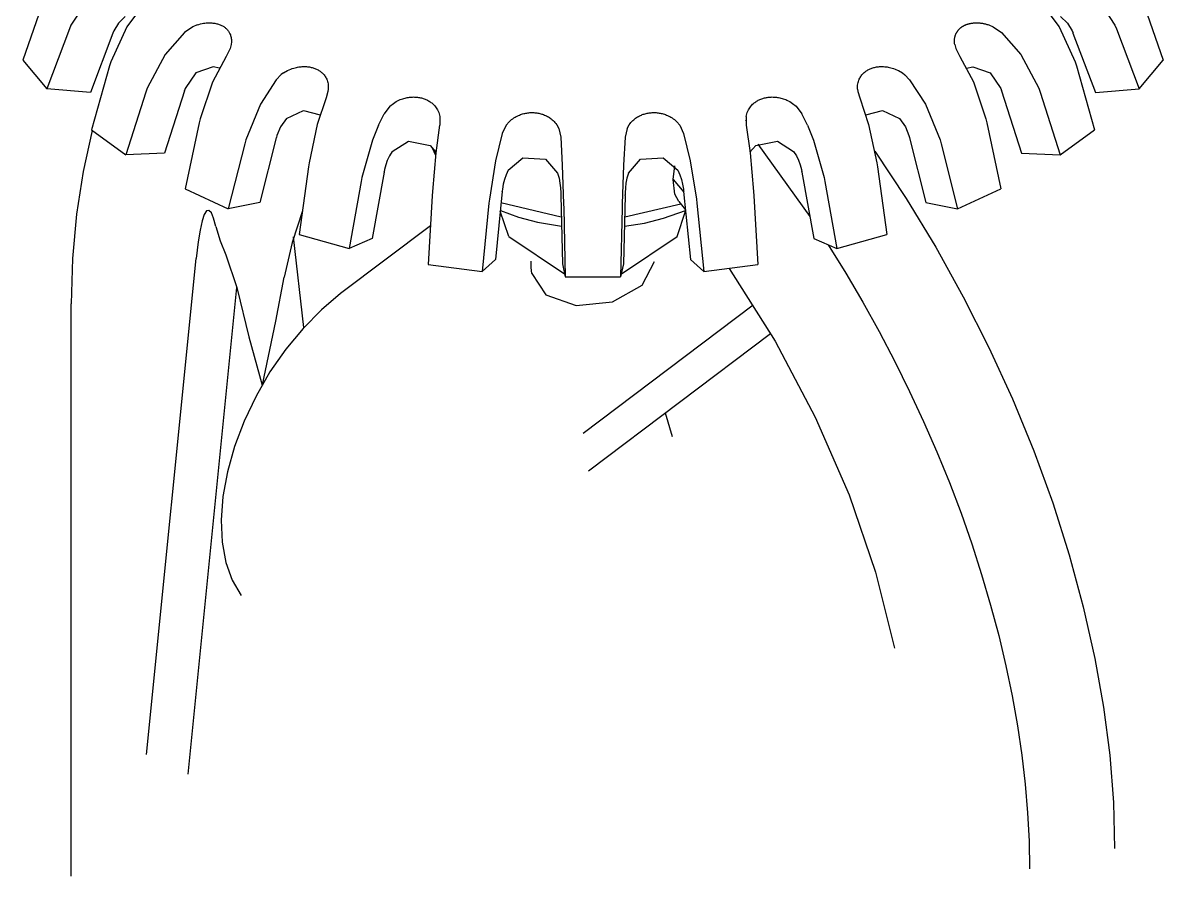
# Model space of a CAD drawing. Header units: centimetres. Extents: x 394264 to 551709, y 50011 to 59011.
# Drawn here: x 525529.44 to 525552.31, y 54638.64 to 54655.76 of the extents above; entities that cross this region are included whole.
import ezdxf

# ---------------------------------------------------------------- set-up
doc = ezdxf.new("R2010")
doc.units = ezdxf.units.CM
doc.layers.add('-M-YNGN-ZON3', color=6, linetype='SP', lineweight=30)
doc.layers.add('0-KRCN-YNG-CIHAZ', color=4, linetype='Continuous', lineweight=30)
doc.layers.add('PV-3EC7', color=7, linetype='Continuous')
doc.styles.add('CIZGI', font='tahoma.ttf', dxfattribs={"width": 0.8, "oblique": 20})
doc.linetypes.add('SP', pattern='A,2,-0.1,["SP",CIZGI,S=0.14,R=0.2,X=0,Y=-0.07],-0.255', length=2.355)

# ---------------------------------------------------------------- blocks, each defined once
blk = doc.blocks.new('SPRKR')
at = {"layer": 'PV-3EC7', "color": 0}
for p, q in [((-5.0194, 6.5995, -0.9912), (-4.9387, 6.5794, -1.092)), ((-4.9492, 6.5218, -1.1391), (-4.9387, 6.5794, -1.092)), ((-5.0897, 6.5366, -0.9839), (-5.0356, 6.5397, -1.0349)), ((-5.0356, 6.5397, -1.0349), (-5.0305, 6.5388, -1.0409)), ((-5.0305, 6.5388, -1.0409), (-4.9492, 6.5218, -1.1391)), ((-5.0081, 6.4569, -1.1451), (-4.9492, 6.5218, -1.1391)), ((-5.1198, 6.4698, -1.0205), (-5.1049, 6.4741, -1.0312)), ((-5.1049, 6.4741, -1.0312), (-5.092, 6.4742, -1.0439)), ((-5.092, 6.4742, -1.0439), (-5.0895, 6.4738, -1.0469)), ((-5.0895, 6.4738, -1.0469), (-5.089, 6.4758, -1.0454)), ((-5.0888, 6.4737, -1.0477), (-5.0081, 6.4569, -1.1451)), ((-5.1574, 6.4534, -0.9994), (-5.1134, 6.4591, -1.0376)), ((-5.1134, 6.4591, -1.0376), (-5.062, 6.4534, -1.0947)), ((-5.062, 6.4534, -1.0947), (-5.0572, 6.4519, -1.1011)), ((-5.0572, 6.4519, -1.1011), (-4.9789, 6.4251, -1.2061)), ((-5.0074, 6.3558, -1.247), (-4.9789, 6.4251, -1.2061)), ((-5.1905, 6.3728, -1.0468), (-5.145, 6.3822, -1.0829)), ((-5.145, 6.3822, -1.0829), (-5.0922, 6.38, -1.138)), ((-5.2148, 6.361, -1.0343), (-5.207, 6.3658, -1.0374)), ((-5.207, 6.3658, -1.0374), (-5.1904, 6.3729, -1.0468)), ((-5.0922, 6.38, -1.138), (-5.0872, 6.3787, -1.1443)), ((-5.0872, 6.3787, -1.1443), (-5.0074, 6.3558, -1.247)), ((-5.0635, 6.3024, -1.2443), (-5.0074, 6.3558, -1.247)), ((-5.203, 6.3042, -1.1029), (-5.1739, 6.3236, -1.1126)), ((-5.1739, 6.3236, -1.1126), (-5.1459, 6.3259, -1.1384)), ((-5.1459, 6.3259, -1.1384), (-5.1434, 6.3253, -1.1415)), ((-5.1434, 6.3253, -1.1415), (-5.1432, 6.3256, -1.1413)), ((-5.1427, 6.3251, -1.1423), (-5.0635, 6.3024, -1.2443)), ((-5.247, 6.2967, -1.0665), (-5.2424, 6.295, -1.0728)), ((-5.2424, 6.295, -1.0728), (-5.2299, 6.294, -1.0863)), ((-5.2299, 6.2941, -1.0862), (-5.1899, 6.2925, -1.1278)), ((-5.211, 6.2942, -1.1049), (-5.203, 6.3042, -1.1029)), ((-5.1899, 6.2925, -1.1278), (-5.1421, 6.2801, -1.1879)), ((-5.1421, 6.2801, -1.1879), (-5.1375, 6.2781, -1.1946)), ((-5.1375, 6.2781, -1.1946), (-5.0633, 6.2438, -1.303)), ((-5.1084, 6.1662, -1.3356), (-5.0633, 6.2438, -1.303)), ((-5.3057, 6.1954, -1.109), (-5.2979, 6.1993, -1.113)), ((-5.2979, 6.1993, -1.113), (-5.2932, 6.2011, -1.1158)), ((-5.2932, 6.2011, -1.1158), (-5.2822, 6.2039, -1.1241)), ((-5.2821, 6.2039, -1.1241), (-5.2397, 6.2065, -1.1639)), ((-5.2397, 6.2065, -1.1639), (-5.1898, 6.1979, -1.2224)), ((-5.1898, 6.1979, -1.2224), (-5.185, 6.1962, -1.229)), ((-5.185, 6.1962, -1.229), (-5.1084, 6.1662, -1.3356)), ((-5.2956, 6.1403, -1.1742), (-5.2647, 6.1578, -1.1876)), ((-5.2647, 6.1578, -1.1876), (-5.2497, 6.1595, -1.201)), ((-5.2497, 6.1595, -1.201), (-5.2374, 6.1573, -1.2154)), ((-5.2374, 6.1573, -1.2154), (-5.235, 6.1564, -1.2187)), ((-5.235, 6.1564, -1.2187), (-5.2349, 6.1567, -1.2186)), ((-5.2344, 6.1562, -1.2195), (-5.1584, 6.1264, -1.3254)), ((-5.1584, 6.1264, -1.3254), (-5.1084, 6.1662, -1.3356)), ((-5.3156, 6.1129, -1.1817), (-5.2956, 6.1403, -1.1742)), ((-5.3482, 6.1224, -1.1396), (-5.3514, 6.1256, -1.1332)), ((-5.3482, 6.1224, -1.1396), (-5.3457, 6.1209, -1.1436)), ((-5.3457, 6.1209, -1.1436), (-5.3381, 6.1184, -1.1537)), ((-5.3381, 6.1184, -1.1537), (-5.3035, 6.109, -1.1977)), ((-5.3035, 6.109, -1.1977), (-5.2607, 6.0895, -1.26)), ((-5.2607, 6.0895, -1.26), (-5.2564, 6.0869, -1.2668)), ((-5.2564, 6.0869, -1.2668), (-5.1879, 6.0445, -1.3777)), ((-5.2472, 5.9625, -1.4004), (-5.1879, 6.0445, -1.3777)), ((-5.4288, 6.0186, -1.1628), (-5.4213, 6.0213, -1.1676)), ((-5.4213, 6.0213, -1.1676), (-5.407, 6.0231, -1.18)), ((-5.407, 6.0231, -1.18), (-5.407, 6.0231, -1.1801)), ((-5.3899, 6.0216, -1.1986), (-5.407, 6.0231, -1.1801)), ((-5.3899, 6.0216, -1.1986), (-5.3692, 6.0181, -1.2228)), ((-5.3692, 6.0181, -1.2228), (-5.3235, 6.0026, -1.284)), ((-5.3235, 6.0026, -1.284), (-5.319, 6.0004, -1.2908)), ((-5.319, 6.0004, -1.2908), (-5.2472, 5.9625, -1.4004)), ((-5.4193, 5.9662, -1.2247), (-5.3879, 5.9807, -1.2416)), ((-5.3879, 5.9807, -1.2416), (-5.3803, 5.9811, -1.2487)), ((-5.3803, 5.9811, -1.2487), (-5.3736, 5.9805, -1.2561)), ((-5.3736, 5.9805, -1.2561), (-5.3675, 5.9789, -1.2637)), ((-5.3675, 5.9789, -1.2637), (-5.3621, 5.9768, -1.2713)), ((-5.3621, 5.9768, -1.2713), (-5.3598, 5.9757, -1.2747)), ((-5.3598, 5.9757, -1.2747), (-5.3597, 5.9758, -1.2746)), ((-5.3592, 5.9754, -1.2755), (-5.2879, 5.9379, -1.3844)), ((-5.4839, 5.9421, -1.1841), (-5.4856, 5.9467, -1.1778)), ((-5.4463, 5.9319, -1.2319), (-5.4193, 5.9662, -1.2247)), ((-5.4445, 5.9362, -1.2295), (-5.3116, 5.9504, -1.3481)), ((-5.2879, 5.9379, -1.3844), (-5.2472, 5.9625, -1.4004)), ((-5.4839, 5.9421, -1.1841), (-5.4767, 5.9351, -1.1984)), ((-5.4806, 5.9379, -1.1916), (-5.4811, 5.9384, -1.1907)), ((-5.4767, 5.9351, -1.1984), (-5.4766, 5.9351, -1.1985)), ((-5.4766, 5.9351, -1.1985), (-5.4486, 5.9178, -1.2438)), ((-5.4491, 5.9181, -1.2429), (-5.4463, 5.9319, -1.2319)), ((-5.4486, 5.9178, -1.2438), (-5.4118, 5.891, -1.3073)), ((-5.4118, 5.891, -1.3073), (-5.408, 5.8879, -1.3142)), ((-5.408, 5.8879, -1.3142), (-5.3462, 5.8373, -1.4266)), ((-5.5778, 5.8393, -1.193), (-5.571, 5.8407, -1.1984)), ((-5.571, 5.8407, -1.1984), (-5.5587, 5.8395, -1.2119)), ((-5.5587, 5.8395, -1.2119), (-5.5587, 5.8395, -1.212)), ((-5.5587, 5.8395, -1.212), (-5.5268, 5.8266, -1.2567)), ((-5.4169, 5.7551, -1.4382), (-5.3462, 5.8373, -1.4266)), ((-5.5268, 5.8266, -1.2567), (-5.4866, 5.8039, -1.3197)), ((-5.5987, 5.7571, -1.2543), (-5.5677, 5.7906, -1.2519)), ((-5.5677, 5.7906, -1.2519), (-5.5371, 5.801, -1.272)), ((-5.5357, 5.7871, -1.2873), (-5.5443, 5.8005, -1.2654)), ((-5.5371, 5.801, -1.272), (-5.5301, 5.8004, -1.2797)), ((-5.5357, 5.7871, -1.2873), (-5.5105, 5.7915, -1.3081)), ((-5.5216, 5.7771, -1.3115), (-5.5357, 5.7871, -1.2873)), ((-5.5301, 5.8004, -1.2797), (-5.524, 5.7987, -1.2875)), ((-5.524, 5.7987, -1.2875), (-5.5185, 5.7964, -1.2953)), ((-5.5185, 5.7964, -1.2953), (-5.5135, 5.7935, -1.3031)), ((-5.5135, 5.7935, -1.3031), (-5.5115, 5.7921, -1.3066)), ((-5.5115, 5.7921, -1.3066), (-5.5114, 5.7922, -1.3065)), ((-5.5109, 5.7918, -1.3074), (-5.4458, 5.7461, -1.4183)), ((-5.4866, 5.8039, -1.3197), (-5.4826, 5.8011, -1.3265)), ((-5.4826, 5.8011, -1.3265), (-5.4169, 5.7551, -1.4382)), ((-5.3193, 5.7975, -1.4933), (-5.4552, 5.4513, -1.7037)), ((-5.4171, 5.4285, -1.7645), (-5.2718, 5.7989, -1.5395)), ((-5.6428, 5.7633, -1.2041), (-5.643, 5.769, -1.1981)), ((-5.6428, 5.7633, -1.2041), (-5.6386, 5.7534, -1.2181)), ((-5.574, 5.6876, -1.3485), (-5.5048, 5.7778, -1.3276)), ((-5.5097, 5.777, -1.3235), (-5.5216, 5.7771, -1.3115)), ((-5.5097, 5.777, -1.3235), (-5.4935, 5.7796, -1.337)), ((-5.4833, 5.7459, -1.381), (-5.492, 5.7785, -1.3396)), ((-5.6386, 5.7534, -1.2181), (-5.6386, 5.7534, -1.2182)), ((-5.6386, 5.7534, -1.2182), (-5.6179, 5.7285, -1.2638)), ((-5.6043, 5.7286, -1.2773), (-5.5987, 5.7571, -1.2543)), ((-5.5318, 5.6363, -1.4421), (-5.4833, 5.7459, -1.381)), ((-5.4458, 5.7461, -1.4183), (-5.4169, 5.7551, -1.4382)), ((-5.6179, 5.7285, -1.2638), (-5.5879, 5.6947, -1.3276)), ((-5.6043, 5.7286, -1.2773), (-5.6024, 5.7224, -1.2853)), ((-5.6024, 5.7224, -1.2853), (-5.5997, 5.717, -1.2934)), ((-5.5997, 5.717, -1.2934), (-5.5965, 5.7123, -1.3014)), ((-5.5965, 5.7123, -1.3014), (-5.5929, 5.7079, -1.3093)), ((-5.5929, 5.7079, -1.3093), (-5.5913, 5.7061, -1.3128)), ((-5.5913, 5.7061, -1.3128), (-5.5913, 5.7061, -1.3128)), ((-5.5909, 5.7056, -1.3137), (-5.5371, 5.6476, -1.4254)), ((-5.5879, 5.6947, -1.3276), (-5.5846, 5.6911, -1.3345)), ((-5.5846, 5.6911, -1.3345), (-5.5305, 5.6326, -1.4471)), ((-5.7454, 5.6667, -1.1981), (-5.7396, 5.6665, -1.2041)), ((-5.7396, 5.6665, -1.2041), (-5.7297, 5.6623, -1.2181)), ((-5.7297, 5.6623, -1.2181), (-5.7297, 5.6623, -1.2182)), ((-5.7297, 5.6623, -1.2182), (-5.7048, 5.6416, -1.2638)), ((-5.7334, 5.6224, -1.2543), (-5.7049, 5.628, -1.2773)), ((-5.7049, 5.628, -1.2773), (-5.6987, 5.6261, -1.2853)), ((-5.7048, 5.6416, -1.2638), (-5.671, 5.6116, -1.3276)), ((-5.6987, 5.6261, -1.2853), (-5.6934, 5.6234, -1.2934)), ((-5.6089, 5.5542, -1.4471), (-5.5305, 5.6326, -1.4471)), ((-5.5371, 5.6476, -1.4254), (-5.5305, 5.6326, -1.4471)), ((-5.7669, 5.5914, -1.2519), (-5.7334, 5.6224, -1.2543)), ((-5.6934, 5.6234, -1.2934), (-5.6886, 5.6202, -1.3014)), ((-5.6886, 5.6202, -1.3014), (-5.6842, 5.6166, -1.3093)), ((-5.6842, 5.6166, -1.3093), (-5.6824, 5.615, -1.3128)), ((-5.6824, 5.615, -1.3128), (-5.6824, 5.615, -1.3128)), ((-5.6819, 5.6145, -1.3137), (-5.6239, 5.5608, -1.4254)), ((-5.671, 5.6116, -1.3276), (-5.6674, 5.6083, -1.3345)), ((-5.6674, 5.6083, -1.3345), (-5.6089, 5.5542, -1.4471)), ((-5.817, 5.5947, -1.1984), (-5.8157, 5.6015, -1.193)), ((-5.817, 5.5947, -1.1984), (-5.8158, 5.5824, -1.2119)), ((-5.8158, 5.5824, -1.2119), (-5.8158, 5.5824, -1.212)), ((-5.8158, 5.5824, -1.212), (-5.8029, 5.5505, -1.2567)), ((-5.7774, 5.5608, -1.272), (-5.7669, 5.5914, -1.2519)), ((-5.7612, 5.5239, -1.3251), (-5.6639, 5.5977, -1.3485)), ((-5.356, 5.5843, -1.6699), (-5.3269, 5.5751, -1.7082)), ((-5.7774, 5.5608, -1.272), (-5.7767, 5.5538, -1.2797)), ((-5.6239, 5.5608, -1.4254), (-5.6089, 5.5542, -1.4471)), ((-5.8029, 5.5505, -1.2567), (-5.7802, 5.5103, -1.3197)), ((-5.7767, 5.5538, -1.2797), (-5.775, 5.5476, -1.2875)), ((-5.775, 5.5476, -1.2875), (-5.7727, 5.5422, -1.2953)), ((-5.7727, 5.5422, -1.2953), (-5.7698, 5.5372, -1.3031)), ((-5.7698, 5.5372, -1.3031), (-5.7685, 5.5351, -1.3066)), ((-5.7685, 5.5351, -1.3065), (-5.7685, 5.5351, -1.3066)), ((-5.7681, 5.5346, -1.3074), (-5.7224, 5.4695, -1.4183)), ((-5.7222, 5.507, -1.381), (-5.6124, 5.5556, -1.4421)), ((-5.7222, 5.507, -1.381), (-5.7549, 5.5157, -1.3396)), ((-5.923, 5.5093, -1.1778), (-5.9185, 5.5076, -1.1841)), ((-5.9185, 5.5076, -1.1841), (-5.9114, 5.5004, -1.1984)), ((-5.9143, 5.5043, -1.1916), (-5.9147, 5.5048, -1.1907)), ((-5.9114, 5.5004, -1.1984), (-5.9114, 5.5003, -1.1985)), ((-5.9114, 5.5003, -1.1985), (-5.8941, 5.4723, -1.2438)), ((-5.7802, 5.5103, -1.3197), (-5.7774, 5.5062, -1.3265)), ((-5.7774, 5.5062, -1.3265), (-5.7314, 5.4406, -1.4382)), ((-5.9425, 5.4429, -1.2247), (-5.9083, 5.47, -1.2319)), ((-5.9083, 5.47, -1.2319), (-5.8945, 5.4728, -1.2429)), ((-5.9044, 5.4713, -1.2345), (-5.8925, 5.4697, -1.2479)), ((-5.8991, 5.4717, -1.2393), (-5.8938, 5.4716, -1.2448)), ((-5.8941, 5.4723, -1.2438), (-5.8673, 5.4355, -1.3073)), ((-5.7224, 5.4695, -1.4183), (-5.7314, 5.4406, -1.4382)), ((-5.9976, 5.445, -1.1676), (-5.9994, 5.4307, -1.18)), ((-5.9976, 5.445, -1.1676), (-5.9949, 5.4525, -1.1628)), ((-5.957, 5.4116, -1.2416), (-5.9425, 5.4429, -1.2247)), ((-5.9994, 5.4307, -1.18), (-5.9994, 5.4307, -1.1801)), ((-5.998, 5.4136, -1.1986), (-5.9994, 5.4307, -1.1801)), ((-5.8673, 5.4355, -1.3073), (-5.8642, 5.4317, -1.3142)), ((-5.8642, 5.4317, -1.3142), (-5.8137, 5.3699, -1.4266)), ((-5.8137, 5.3699, -1.4266), (-5.7314, 5.4406, -1.4382)), ((-5.998, 5.4136, -1.1986), (-5.9944, 5.3929, -1.2228)), ((-5.957, 5.4116, -1.2416), (-5.9574, 5.404, -1.2487)), ((-5.9574, 5.404, -1.2487), (-5.9568, 5.3972, -1.2561)), ((-5.9568, 5.3972, -1.2561), (-5.9553, 5.3912, -1.2637)), ((-5.8421, 5.4047, -1.3633), (-5.9138, 5.2219, -1.4744)), ((-6.1019, 5.3751, -1.1332), (-6.0987, 5.3718, -1.1396)), ((-5.9944, 5.3929, -1.2228), (-5.9789, 5.3472, -1.284)), ((-5.9553, 5.3912, -1.2637), (-5.9531, 5.3857, -1.2713)), ((-5.9531, 5.3857, -1.2713), (-5.952, 5.3835, -1.2747)), ((-5.9522, 5.3834, -1.2746), (-5.952, 5.3835, -1.2747)), ((-5.9517, 5.3829, -1.2755), (-5.9142, 5.3116, -1.3844)), ((-6.0987, 5.3718, -1.1396), (-6.0972, 5.3693, -1.1436)), ((-6.0972, 5.3693, -1.1436), (-6.0947, 5.3617, -1.1537)), ((-6.0947, 5.3618, -1.1537), (-6.0853, 5.3272, -1.1977)), ((-6.1756, 5.3216, -1.113), (-6.1717, 5.3294, -1.109)), ((-6.1166, 5.3193, -1.1742), (-6.0892, 5.3393, -1.1817)), ((-5.9789, 5.3472, -1.284), (-5.9767, 5.3427, -1.2908)), ((-5.9767, 5.3427, -1.2908), (-5.9388, 5.2709, -1.4004)), ((-6.1802, 5.3058, -1.1241), (-6.1828, 5.2634, -1.1639)), ((-6.1775, 5.3169, -1.1158), (-6.1802, 5.3059, -1.1241)), ((-6.1756, 5.3216, -1.113), (-6.1775, 5.3169, -1.1158)), ((-6.1341, 5.2884, -1.1876), (-6.1166, 5.3193, -1.1742)), ((-6.0853, 5.3272, -1.1977), (-6.0658, 5.2844, -1.26)), ((-5.9142, 5.3116, -1.3844), (-5.9388, 5.2709, -1.4004)), ((-6.1341, 5.2884, -1.1876), (-6.1358, 5.2734, -1.201)), ((-6.0658, 5.2844, -1.26), (-6.0632, 5.2801, -1.2668)), ((-6.273, 5.2707, -1.0665), (-6.2713, 5.2661, -1.0728)), ((-6.2713, 5.2661, -1.0728), (-6.2703, 5.2536, -1.0863)), ((-6.1828, 5.2634, -1.1639), (-6.1743, 5.2135, -1.2224)), ((-6.1358, 5.2734, -1.201), (-6.1336, 5.2611, -1.2154)), ((-6.1336, 5.2611, -1.2154), (-6.1327, 5.2587, -1.2187)), ((-6.0632, 5.2801, -1.2668), (-6.0209, 5.2116, -1.3777)), ((-6.0209, 5.2116, -1.3777), (-5.9388, 5.2709, -1.4004)), ((-6.3373, 5.2385, -1.0343), (-6.3421, 5.2307, -1.0374)), ((-6.2704, 5.2536, -1.0862), (-6.2688, 5.2135, -1.1278)), ((-6.133, 5.2586, -1.2186), (-6.1327, 5.2587, -1.2187)), ((-6.1325, 5.2581, -1.2195), (-6.1027, 5.182, -1.3254)), ((-6.3492, 5.2142, -1.0468), (-6.3586, 5.1687, -1.0829)), ((-6.3421, 5.2307, -1.0374), (-6.3492, 5.2141, -1.0468)), ((-6.2805, 5.2267, -1.1029), (-6.2999, 5.1976, -1.1126)), ((-6.2705, 5.2347, -1.1049), (-6.2805, 5.2267, -1.1029)), ((-6.2999, 5.1976, -1.1126), (-6.3022, 5.1696, -1.1384)), ((-6.2688, 5.2135, -1.1278), (-6.2564, 5.1658, -1.1879)), ((-6.1743, 5.2135, -1.2224), (-6.1725, 5.2087, -1.229)), ((-6.1725, 5.2087, -1.229), (-6.1425, 5.1321, -1.3356)), ((-5.9382, 5.1421, -1.5299), (-6.0269, 5.2016, -1.3816)), ((-6.4297, 5.1811, -0.9994), (-6.4354, 5.1371, -1.0376)), ((-6.3586, 5.1687, -1.0829), (-6.3563, 5.1159, -1.138)), ((-6.3022, 5.1696, -1.1384), (-6.3016, 5.1671, -1.1415)), ((-6.1027, 5.182, -1.3254), (-6.1425, 5.1321, -1.3356)), ((-6.3019, 5.1669, -1.1413), (-6.3016, 5.1671, -1.1415)), ((-6.3014, 5.1664, -1.1423), (-6.2787, 5.0872, -1.2443)), ((-6.2564, 5.1658, -1.1879), (-6.2544, 5.1612, -1.1946)), ((-6.2544, 5.1612, -1.1946), (-6.2201, 5.087, -1.303)), ((-5.9832, 5.1072, -1.5198), (-6.0074, 5.1554, -1.4474)), ((-6.4504, 5.1285, -1.0312), (-6.4505, 5.1157, -1.0439)), ((-6.4461, 5.1435, -1.0205), (-6.4504, 5.1285, -1.0312)), ((-6.4354, 5.1371, -1.0376), (-6.4297, 5.0857, -1.0947)), ((-6.2201, 5.087, -1.303), (-6.1425, 5.1321, -1.3356)), ((-6.5129, 5.1134, -0.9839), (-6.516, 5.0593, -1.0349)), ((-6.4505, 5.1157, -1.0439), (-6.4501, 5.1132, -1.0469)), ((-6.4505, 5.1131, -1.0466), (-6.4501, 5.1132, -1.0469)), ((-6.45, 5.1125, -1.0477), (-6.4332, 5.0318, -1.1451)), ((-6.3563, 5.1159, -1.138), (-6.355, 5.1109, -1.1443)), ((-6.355, 5.1109, -1.1443), (-6.3321, 5.031, -1.247)), ((-6.1458, 5.1001, -1.3642), (-6.1278, 5.0945, -1.3879)), ((-5.9502, 5.0363, -1.6236), (-5.9832, 5.1072, -1.5198)), ((-6.4297, 5.0857, -1.0947), (-6.4282, 5.0808, -1.1011)), ((-6.4282, 5.0808, -1.1011), (-6.4014, 5.0026, -1.2061)), ((-6.2787, 5.0872, -1.2443), (-6.3321, 5.031, -1.247)), ((-6.1278, 5.0945, -1.3879), (-6.1085, 5.0909, -1.4107)), ((-6.1085, 5.0909, -1.4107), (-6.0657, 5.0798, -1.4646)), ((-5.7364, 4.6122, -2.2616), (-6.0658, 5.0799, -1.4645)), ((-6.0658, 5.0799, -1.4645), (-6.0642, 5.0792, -1.4668)), ((-6.0642, 5.0792, -1.4668), (-6.0087, 5.0561, -1.5453)), ((-6.516, 5.0593, -1.0349), (-6.5151, 5.0542, -1.0409)), ((-6.5151, 5.0542, -1.0409), (-6.4982, 4.9729, -1.1391)), ((-6.0087, 5.0561, -1.5453), (-5.9502, 5.0357, -1.6242)), ((-6.5758, 5.0431, -0.9912), (-6.5557, 4.9624, -1.092)), ((-6.4332, 5.0318, -1.1451), (-6.4982, 4.9729, -1.1391)), ((-6.4014, 5.0026, -1.2061), (-6.3321, 5.031, -1.247)), ((-5.8117, 4.5692, -2.2292), (-6.1475, 5.0459, -1.4167)), ((-6.5557, 4.9624, -1.092), (-6.4982, 4.9729, -1.1391)), ((-5.8186, 4.3629, -2.4287), (-6.2873, 4.8315, -1.4913))]:
    blk.add_line(p, q, dxfattribs=at)
at = {"layer": 'PV-3EC7', "color": 0, "extrusion": (0.201072, 0.979576, 0), "elevation": 5.3182}
blk.add_lwpolyline([(6.2872, -1.0469), (6.2872, -1.0469), (6.2872, -1.0469), (6.2872, -1.0469), (6.2872, -1.0469), (6.2872, -1.047), (6.2871, -1.047), (6.2871, -1.047), (6.2871, -1.047), (6.2871, -1.047), (6.2871, -1.047), (6.2871, -1.0471), (6.2871, -1.0471), (6.287, -1.0471), (6.287, -1.0471), (6.287, -1.0471), (6.287, -1.0471), (6.287, -1.0472), (6.287, -1.0472), (6.287, -1.0472), (6.2869, -1.0472), (6.2869, -1.0472), (6.2869, -1.0472), (6.2869, -1.0473), (6.2869, -1.0473), (6.2869, -1.0473), (6.2869, -1.0473), (6.2869, -1.0473), (6.2868, -1.0473), (6.2868, -1.0474), (6.2868, -1.0474), (6.2868, -1.0474), (6.2868, -1.0474), (6.2868, -1.0474), (6.2868, -1.0474), (6.2867, -1.0475), (6.2867, -1.0475), (6.2867, -1.0475), (6.2867, -1.0475), (6.2867, -1.0475), (6.2867, -1.0475), (6.2867, -1.0476), (6.2866, -1.0476), (6.2866, -1.0476), (6.2866, -1.0476), (6.2866, -1.0476), (6.2866, -1.0476), (6.2866, -1.0477)], dxfattribs=at)
at = {"layer": 'PV-3EC7', "color": 0, "extrusion": (-0.57735, 0.57735, -0.57735), "elevation": 7.2805}
for points in [[(-0.7592, 3.8791), (-0.7599, 3.8795), (-0.7606, 3.8798), (-0.7614, 3.8802), (-0.7621, 3.8806), (-0.7629, 3.8809), (-0.7637, 3.8813), (-0.7645, 3.8816), (-0.7653, 3.8819), (-0.7661, 3.8822), (-0.7669, 3.8825), (-0.7677, 3.8828), (-0.7686, 3.8831), (-0.7694, 3.8833), (-0.7703, 3.8836), (-0.7712, 3.8838), (-0.7721, 3.884), (-0.773, 3.8842), (-0.7739, 3.8844), (-0.7749, 3.8846), (-0.7758, 3.8848), (-0.7768, 3.8849), (-0.7778, 3.885), (-0.7788, 3.8851), (-0.7798, 3.8852), (-0.7809, 3.8853), (-0.7819, 3.8854), (-0.783, 3.8855), (-0.7841, 3.8855), (-0.7852, 3.8855), (-0.7864, 3.8855), (-0.7875, 3.8855), (-0.7887, 3.8854), (-0.7899, 3.8854), (-0.7911, 3.8853), (-0.7924, 3.8852), (-0.7937, 3.885), (-0.795, 3.8849), (-0.7963, 3.8847), (-0.7977, 3.8845), (-0.7991, 3.8842), (-0.8006, 3.884), (-0.8021, 3.8836), (-0.8036, 3.8833), (-0.8052, 3.8829), (-0.8068, 3.8824), (-0.8085, 3.8819), (-0.8103, 3.8813)], [(-0.7423, 3.8421), (-0.742, 3.8435), (-0.7419, 3.8449), (-0.7417, 3.8462), (-0.7417, 3.8475), (-0.7416, 3.8487), (-0.7416, 3.8499), (-0.7417, 3.8511), (-0.7418, 3.8522), (-0.7419, 3.8532), (-0.742, 3.8543), (-0.7422, 3.8553), (-0.7424, 3.8563), (-0.7426, 3.8572), (-0.7428, 3.8582), (-0.743, 3.8591), (-0.7433, 3.86), (-0.7436, 3.8608), (-0.7439, 3.8617), (-0.7443, 3.8625), (-0.7446, 3.8633), (-0.745, 3.8641), (-0.7453, 3.8648), (-0.7457, 3.8656), (-0.7461, 3.8663), (-0.7466, 3.867), (-0.747, 3.8677), (-0.7475, 3.8684), (-0.7479, 3.869), (-0.7484, 3.8697), (-0.7489, 3.8703), (-0.7494, 3.8709), (-0.7499, 3.8715), (-0.7505, 3.8721), (-0.751, 3.8727), (-0.7516, 3.8733), (-0.7521, 3.8738), (-0.7527, 3.8744), (-0.7533, 3.8749), (-0.7539, 3.8754), (-0.7546, 3.8759), (-0.7552, 3.8764), (-0.7558, 3.8769), (-0.7565, 3.8773), (-0.7571, 3.8778), (-0.7578, 3.8782), (-0.7585, 3.8786), (-0.7592, 3.8791)], [(-0.5475, 3.7603), (-0.5479, 3.7632), (-0.5484, 3.7658), (-0.5491, 3.7681), (-0.5498, 3.7703), (-0.5506, 3.7724), (-0.5516, 3.7743), (-0.5525, 3.7761), (-0.5536, 3.7778), (-0.5547, 3.7794), (-0.5558, 3.7809), (-0.557, 3.7823), (-0.5583, 3.7836), (-0.5596, 3.7849), (-0.5609, 3.7861), (-0.5623, 3.7872), (-0.5637, 3.7883), (-0.5651, 3.7893), (-0.5666, 3.7902), (-0.5681, 3.7911), (-0.5697, 3.7919), (-0.5713, 3.7927), (-0.5729, 3.7934), (-0.5745, 3.7941), (-0.5762, 3.7947), (-0.578, 3.7953), (-0.5797, 3.7958), (-0.5815, 3.7962), (-0.5834, 3.7966), (-0.5852, 3.797), (-0.5872, 3.7973), (-0.5891, 3.7975), (-0.5911, 3.7977), (-0.5932, 3.7978), (-0.5953, 3.7978), (-0.5974, 3.7978), (-0.5996, 3.7977), (-0.6018, 3.7975), (-0.6042, 3.7973), (-0.6065, 3.797), (-0.609, 3.7966), (-0.6115, 3.796), (-0.6141, 3.7954), (-0.6168, 3.7946), (-0.6196, 3.7937), (-0.6226, 3.7927), (-0.629, 3.7899)], [(-0.5821, 3.6278), (-0.6449, 3.5329), (-0.704, 3.4354), (-0.7594, 3.3356), (-0.8108, 3.2341), (-0.8579, 3.1311), (-0.9005, 3.0272), (-0.9386, 2.9227), (-0.9718, 2.8181), (-1, 2.7138), (-1.0232, 2.6103), (-1.0404, 2.5125), (-1.0529, 2.4162), (-1.0603, 2.3216), (-1.0629, 2.2291)], [(-0.3261, 3.7057), (-0.3273, 3.7084), (-0.3285, 3.7109), (-0.3298, 3.7132), (-0.3311, 3.7152), (-0.3325, 3.7171), (-0.334, 3.7189), (-0.3354, 3.7205), (-0.3369, 3.722), (-0.3385, 3.7234), (-0.34, 3.7248), (-0.3416, 3.726), (-0.3433, 3.7271), (-0.3449, 3.7282), (-0.3466, 3.7292), (-0.3483, 3.7301), (-0.35, 3.731), (-0.3517, 3.7318), (-0.3535, 3.7325), (-0.3553, 3.7332), (-0.3571, 3.7338), (-0.3589, 3.7344), (-0.3607, 3.7349), (-0.3626, 3.7353), (-0.3645, 3.7357), (-0.3664, 3.736), (-0.3683, 3.7363), (-0.3703, 3.7365), (-0.3723, 3.7366), (-0.3743, 3.7367), (-0.3763, 3.7368), (-0.3784, 3.7367), (-0.3804, 3.7366), (-0.3826, 3.7365), (-0.3847, 3.7363), (-0.3869, 3.736), (-0.3891, 3.7356), (-0.3913, 3.7351), (-0.3936, 3.7346), (-0.396, 3.7339), (-0.3983, 3.7332), (-0.4008, 3.7324), (-0.4033, 3.7314), (-0.4058, 3.7303), (-0.4084, 3.729), (-0.4112, 3.7276), (-0.4169, 3.724)], [(-0.4886, 3.4403), (-0.524, 3.383), (-0.5581, 3.3249), (-0.5907, 3.266), (-0.622, 3.2064), (-0.6517, 3.1462), (-0.6799, 3.0856), (-0.7065, 3.0246), (-0.7315, 2.9633), (-0.7548, 2.9018), (-0.7763, 2.8403), (-0.7962, 2.7788), (-0.8142, 2.7175), (-0.8304, 2.6564), (-0.8448, 2.5956), (-0.8573, 2.5353), (-0.8679, 2.4755), (-0.8766, 2.4164), (-0.8834, 2.358), (-0.8883, 2.3005), (-0.8912, 2.2438), (-0.8921, 2.1883)], [(-0.0892, 3.6809), (-0.0911, 3.6834), (-0.0929, 3.6857), (-0.0948, 3.6877), (-0.0967, 3.6896), (-0.0985, 3.6912), (-0.1004, 3.6928), (-0.1023, 3.6942), (-0.1042, 3.6955), (-0.1061, 3.6967), (-0.108, 3.6978), (-0.11, 3.6988), (-0.1119, 3.6997), (-0.1138, 3.7006), (-0.1157, 3.7013), (-0.1177, 3.702), (-0.1196, 3.7026), (-0.1215, 3.7032), (-0.1235, 3.7037), (-0.1254, 3.7041), (-0.1274, 3.7045), (-0.1294, 3.7048), (-0.1313, 3.705), (-0.1333, 3.7052), (-0.1353, 3.7054), (-0.1373, 3.7054), (-0.1393, 3.7054), (-0.1413, 3.7054), (-0.1433, 3.7053), (-0.1454, 3.7051), (-0.1474, 3.7049), (-0.1495, 3.7046), (-0.1515, 3.7042), (-0.1536, 3.7038), (-0.1557, 3.7033), (-0.1578, 3.7027), (-0.1599, 3.702), (-0.162, 3.7013), (-0.1642, 3.7005), (-0.1664, 3.6995), (-0.1686, 3.6985), (-0.1708, 3.6974), (-0.173, 3.6961), (-0.1753, 3.6947), (-0.1776, 3.6931), (-0.18, 3.6913), (-0.1848, 3.6871)], [(-0.2897, 3.3926), (-0.3819, 3.247), (-0.4626, 3.0947), (-0.5303, 2.9387), (-0.5831, 2.7837), (-0.6211, 2.6311)], [(0.1513, 3.6871), (0.1489, 3.6893), (0.1465, 3.6913), (0.1441, 3.6931), (0.1418, 3.6947), (0.1395, 3.6961), (0.1373, 3.6974), (0.1351, 3.6985), (0.1329, 3.6995), (0.1307, 3.7005), (0.1285, 3.7013), (0.1264, 3.702), (0.1243, 3.7027), (0.1222, 3.7033), (0.1201, 3.7038), (0.118, 3.7042), (0.116, 3.7046), (0.1139, 3.7049), (0.1119, 3.7051), (0.1098, 3.7053), (0.1078, 3.7054), (0.1058, 3.7054), (0.1038, 3.7054), (0.1018, 3.7054), (0.0998, 3.7052), (0.0978, 3.705), (0.0959, 3.7048), (0.0939, 3.7045), (0.0919, 3.7041), (0.09, 3.7037), (0.088, 3.7032), (0.0861, 3.7026), (0.0842, 3.702), (0.0822, 3.7013), (0.0803, 3.7006), (0.0784, 3.6997), (0.0765, 3.6988), (0.0745, 3.6978), (0.0726, 3.6967), (0.0707, 3.6955), (0.0688, 3.6942), (0.0669, 3.6928), (0.065, 3.6912), (0.0632, 3.6896), (0.0613, 3.6877), (0.0594, 3.6857), (0.0576, 3.6834), (0.0557, 3.6809)], [(0.3834, 3.724), (0.3805, 3.726), (0.3777, 3.7276), (0.3749, 3.729), (0.3723, 3.7303), (0.3698, 3.7314), (0.3673, 3.7324), (0.3648, 3.7332), (0.3625, 3.7339), (0.3601, 3.7346), (0.3578, 3.7351), (0.3556, 3.7356), (0.3534, 3.736), (0.3512, 3.7363), (0.3491, 3.7365), (0.3469, 3.7366), (0.3449, 3.7367), (0.3428, 3.7368), (0.3408, 3.7367), (0.3388, 3.7366), (0.3368, 3.7365), (0.3348, 3.7363), (0.3329, 3.736), (0.331, 3.7357), (0.3291, 3.7353), (0.3272, 3.7349), (0.3254, 3.7344), (0.3236, 3.7338), (0.3218, 3.7332), (0.32, 3.7325), (0.3182, 3.7318), (0.3165, 3.731), (0.3148, 3.7301), (0.3131, 3.7292), (0.3114, 3.7282), (0.3098, 3.7271), (0.3081, 3.726), (0.3065, 3.7248), (0.305, 3.7234), (0.3034, 3.722), (0.3019, 3.7205), (0.3005, 3.7189), (0.299, 3.7171), (0.2976, 3.7152), (0.2963, 3.7132), (0.295, 3.7109), (0.2938, 3.7084), (0.2926, 3.7057)], [(0.5955, 3.7899), (0.5922, 3.7914), (0.5891, 3.7927), (0.5861, 3.7937), (0.5833, 3.7946), (0.5806, 3.7954), (0.578, 3.796), (0.5755, 3.7966), (0.573, 3.797), (0.5707, 3.7973), (0.5683, 3.7975), (0.5661, 3.7977), (0.5639, 3.7978), (0.5618, 3.7978), (0.5597, 3.7978), (0.5576, 3.7977), (0.5556, 3.7975), (0.5537, 3.7973), (0.5517, 3.797), (0.5499, 3.7966), (0.548, 3.7962), (0.5462, 3.7958), (0.5445, 3.7953), (0.5427, 3.7947), (0.541, 3.7941), (0.5394, 3.7934), (0.5378, 3.7927), (0.5362, 3.7919), (0.5346, 3.7911), (0.5331, 3.7902), (0.5316, 3.7893), (0.5302, 3.7883), (0.5288, 3.7872), (0.5274, 3.7861), (0.5261, 3.7849), (0.5248, 3.7836), (0.5235, 3.7823), (0.5223, 3.7809), (0.5212, 3.7794), (0.5201, 3.7778), (0.519, 3.7761), (0.5181, 3.7743), (0.5171, 3.7724), (0.5163, 3.7703), (0.5156, 3.7681), (0.5149, 3.7658), (0.5144, 3.7632), (0.514, 3.7603)], [(0.7768, 3.8813), (0.7733, 3.8824), (0.7701, 3.8833), (0.7671, 3.884), (0.7642, 3.8845), (0.7615, 3.8849), (0.7589, 3.8852), (0.7564, 3.8854), (0.754, 3.8855), (0.7517, 3.8855), (0.7495, 3.8855), (0.7474, 3.8853), (0.7453, 3.8851), (0.7433, 3.8849), (0.7414, 3.8846), (0.7395, 3.8842), (0.7377, 3.8838), (0.7359, 3.8833), (0.7342, 3.8828), (0.7326, 3.8822), (0.731, 3.8816), (0.7294, 3.8809), (0.7279, 3.8802), (0.7264, 3.8795), (0.725, 3.8786), (0.7236, 3.8778), (0.7223, 3.8769), (0.7211, 3.8759), (0.7198, 3.8749), (0.7186, 3.8738), (0.7175, 3.8727), (0.7164, 3.8715), (0.7154, 3.8703), (0.7144, 3.869), (0.7135, 3.8677), (0.7126, 3.8663), (0.7118, 3.8648), (0.7111, 3.8633), (0.7104, 3.8617), (0.7098, 3.86), (0.7093, 3.8582), (0.7089, 3.8563), (0.7085, 3.8543), (0.7083, 3.8522), (0.7081, 3.8499), (0.7082, 3.8475), (0.7088, 3.8421)]]:
    blk.add_lwpolyline(points, dxfattribs=at)
at = {"layer": 'PV-3EC7', "color": 0, "extrusion": (0.272801, 0.96207, 0), "elevation": 4.6822}
blk.add_lwpolyline([(6.6738, -1.1415), (6.6738, -1.1415), (6.6738, -1.1415), (6.6738, -1.1415), (6.6738, -1.1416), (6.6738, -1.1416), (6.6738, -1.1416), (6.6737, -1.1416), (6.6737, -1.1416), (6.6737, -1.1416), (6.6737, -1.1417), (6.6737, -1.1417), (6.6737, -1.1417), (6.6737, -1.1417), (6.6736, -1.1417), (6.6736, -1.1417), (6.6736, -1.1418), (6.6736, -1.1418), (6.6736, -1.1418), (6.6736, -1.1418), (6.6736, -1.1418), (6.6736, -1.1418), (6.6735, -1.1419), (6.6735, -1.1419), (6.6735, -1.1419), (6.6735, -1.1419), (6.6735, -1.1419), (6.6735, -1.1419), (6.6735, -1.142), (6.6734, -1.142), (6.6734, -1.142), (6.6734, -1.142), (6.6734, -1.142), (6.6734, -1.1421), (6.6734, -1.1421), (6.6734, -1.1421), (6.6733, -1.1421), (6.6733, -1.1421), (6.6733, -1.1421), (6.6733, -1.1422), (6.6733, -1.1422), (6.6733, -1.1422), (6.6733, -1.1422), (6.6732, -1.1422), (6.6732, -1.1422), (6.6732, -1.1423), (6.6732, -1.1423)], dxfattribs=at)
at = {"layer": 'PV-3EC7', "color": 0, "extrusion": (0.361251, 0.932469, 0), "elevation": 3.8495}
blk.add_lwpolyline([(7.1055, -1.2187), (7.1055, -1.2187), (7.1055, -1.2187), (7.1055, -1.2188), (7.1055, -1.2188), (7.1054, -1.2188), (7.1054, -1.2188), (7.1054, -1.2188), (7.1054, -1.2188), (7.1054, -1.2189), (7.1054, -1.2189), (7.1054, -1.2189), (7.1053, -1.2189), (7.1053, -1.2189), (7.1053, -1.2189), (7.1053, -1.219), (7.1053, -1.219), (7.1053, -1.219), (7.1053, -1.219), (7.1052, -1.219), (7.1052, -1.2191), (7.1052, -1.2191), (7.1052, -1.2191), (7.1052, -1.2191), (7.1052, -1.2191), (7.1052, -1.2191), (7.1052, -1.2192), (7.1051, -1.2192), (7.1051, -1.2192), (7.1051, -1.2192), (7.1051, -1.2192), (7.1051, -1.2193), (7.1051, -1.2193), (7.1051, -1.2193), (7.105, -1.2193), (7.105, -1.2193), (7.105, -1.2193), (7.105, -1.2194), (7.105, -1.2194), (7.105, -1.2194), (7.105, -1.2194), (7.1049, -1.2194), (7.1049, -1.2195), (7.1049, -1.2195), (7.1049, -1.2195), (7.1049, -1.2195), (7.1049, -1.2195)], dxfattribs=at)
at = {"layer": 'PV-3EC7', "color": 0, "extrusion": (0.462592, 0.886571, 0), "elevation": 2.8185}
blk.add_lwpolyline([(7.5162, -1.2747), (7.5161, -1.2747), (7.5161, -1.2747), (7.5161, -1.2747), (7.5161, -1.2747), (7.5161, -1.2747), (7.5161, -1.2748), (7.5161, -1.2748), (7.516, -1.2748), (7.516, -1.2748), (7.516, -1.2748), (7.516, -1.2749), (7.516, -1.2749), (7.516, -1.2749), (7.516, -1.2749), (7.516, -1.2749), (7.5159, -1.2749), (7.5159, -1.275), (7.5159, -1.275), (7.5159, -1.275), (7.5159, -1.275), (7.5159, -1.275), (7.5159, -1.2751), (7.5158, -1.2751), (7.5158, -1.2751), (7.5158, -1.2751), (7.5158, -1.2751), (7.5158, -1.2752), (7.5158, -1.2752), (7.5158, -1.2752), (7.5157, -1.2752), (7.5157, -1.2752), (7.5157, -1.2752), (7.5157, -1.2753), (7.5157, -1.2753), (7.5157, -1.2753), (7.5157, -1.2753), (7.5157, -1.2753), (7.5156, -1.2754), (7.5156, -1.2754), (7.5156, -1.2754), (7.5156, -1.2754), (7.5156, -1.2754), (7.5156, -1.2755), (7.5156, -1.2755), (7.5155, -1.2755), (7.5155, -1.2755)], dxfattribs=at)
at = {"layer": 'PV-3EC7', "color": 0, "extrusion": (0.570516, 0.821286, 0), "elevation": 1.6126}
blk.add_lwpolyline([(7.831, -1.3066), (7.831, -1.3066), (7.831, -1.3066), (7.831, -1.3066), (7.8309, -1.3066), (7.8309, -1.3066), (7.8309, -1.3067), (7.8309, -1.3067), (7.8309, -1.3067), (7.8309, -1.3067), (7.8309, -1.3067), (7.8309, -1.3068), (7.8308, -1.3068), (7.8308, -1.3068), (7.8308, -1.3068), (7.8308, -1.3068), (7.8308, -1.3068), (7.8308, -1.3069), (7.8308, -1.3069), (7.8307, -1.3069), (7.8307, -1.3069), (7.8307, -1.3069), (7.8307, -1.307), (7.8307, -1.307), (7.8307, -1.307), (7.8307, -1.307), (7.8306, -1.307), (7.8306, -1.3071), (7.8306, -1.3071), (7.8306, -1.3071), (7.8306, -1.3071), (7.8306, -1.3071), (7.8306, -1.3071), (7.8306, -1.3072), (7.8305, -1.3072), (7.8305, -1.3072), (7.8305, -1.3072), (7.8305, -1.3072), (7.8305, -1.3073), (7.8305, -1.3073), (7.8305, -1.3073), (7.8304, -1.3073), (7.8304, -1.3073), (7.8304, -1.3074), (7.8304, -1.3074), (7.8304, -1.3074), (7.8304, -1.3074), (7.8304, -1.3074)], dxfattribs=at)
at = {"layer": 'PV-3EC7', "color": 0, "extrusion": (0.57735, -0.57735, 0.57735), "elevation": -7.2805}
for points in [[(0.0798, 3.4774), (0.1198, 3.4838), (0.1583, 3.4934), (0.2025, 3.5092)], [(-0.106, 3.3827), (-0.0779, 3.3401), (-0.0167, 3.3187), (0.0561, 3.3258), (0.1152, 3.3591), (0.1399, 3.4068)], [(-0.1689, 3.5092), (-0.1328, 3.4959), (-0.0946, 3.4856), (-0.0463, 3.4774)], [(-0.5659, 3.5081), (-0.5867, 3.4449), (-0.6024, 3.3754)], [(-0.4892, 3.3424), (-0.5278, 3.31), (-0.5647, 3.2726), (-0.5993, 3.2306), (-0.6309, 3.1851), (-0.6589, 3.1368), (-0.6828, 3.0867), (-0.702, 3.0358), (-0.7163, 2.985), (-0.7253, 2.9354), (-0.7289, 2.888), (-0.7269, 2.8436), (-0.7195, 2.8031), (-0.7067, 2.7673), (-0.6889, 2.7369)], [(-0.7394, 3.4772), (-0.7439, 3.4937), (-0.7485, 3.5045), (-0.7533, 3.5093), (-0.758, 3.5082), (-0.7626, 3.5011), (-0.767, 3.4882), (-0.7712, 3.4697), (-0.775, 3.4459), (-0.7789, 3.4129)], [(-0.9872, 3.6693), (-1.0057, 3.5872), (-1.0189, 3.5017), (-1.0268, 3.413), (-1.0294, 3.3216)]]:
    blk.add_lwpolyline(points, dxfattribs=at)
at = {"layer": 'PV-3EC7', "color": 0, "extrusion": (-0.73381, -0.679355, 0), "elevation": 0.2265}
blk.add_lwpolyline([(-7.985, -1.3137), (-7.985, -1.3137), (-7.985, -1.3136), (-7.9851, -1.3136), (-7.9851, -1.3136), (-7.9851, -1.3136), (-7.9851, -1.3136), (-7.9851, -1.3135), (-7.9851, -1.3135), (-7.9851, -1.3135), (-7.9852, -1.3135), (-7.9852, -1.3135), (-7.9852, -1.3134), (-7.9852, -1.3134), (-7.9852, -1.3134), (-7.9852, -1.3134), (-7.9852, -1.3134), (-7.9852, -1.3133), (-7.9853, -1.3133), (-7.9853, -1.3133), (-7.9853, -1.3133), (-7.9853, -1.3133), (-7.9853, -1.3133), (-7.9853, -1.3132), (-7.9853, -1.3132), (-7.9854, -1.3132), (-7.9854, -1.3132), (-7.9854, -1.3132), (-7.9854, -1.3131), (-7.9854, -1.3131), (-7.9854, -1.3131), (-7.9854, -1.3131), (-7.9854, -1.3131), (-7.9855, -1.313), (-7.9855, -1.313), (-7.9855, -1.313), (-7.9855, -1.313), (-7.9855, -1.313), (-7.9855, -1.3129), (-7.9855, -1.3129), (-7.9856, -1.3129), (-7.9856, -1.3129), (-7.9856, -1.3129), (-7.9856, -1.3129), (-7.9856, -1.3128), (-7.9856, -1.3128), (-7.9856, -1.3128), (-7.9856, -1.3128)], dxfattribs=at)
at = {"layer": 'PV-3EC7', "color": 0, "extrusion": (0.676461, 0.736478, 0), "elevation": 0.2914}
blk.add_lwpolyline([(7.9833, -1.3128), (7.9833, -1.3128), (7.9832, -1.3128), (7.9832, -1.3128), (7.9832, -1.3129), (7.9832, -1.3129), (7.9832, -1.3129), (7.9832, -1.3129), (7.9832, -1.3129), (7.9832, -1.3129), (7.9831, -1.313), (7.9831, -1.313), (7.9831, -1.313), (7.9831, -1.313), (7.9831, -1.313), (7.9831, -1.3131), (7.9831, -1.3131), (7.983, -1.3131), (7.983, -1.3131), (7.983, -1.3131), (7.983, -1.3132), (7.983, -1.3132), (7.983, -1.3132), (7.983, -1.3132), (7.983, -1.3132), (7.9829, -1.3133), (7.9829, -1.3133), (7.9829, -1.3133), (7.9829, -1.3133), (7.9829, -1.3133), (7.9829, -1.3133), (7.9829, -1.3134), (7.9828, -1.3134), (7.9828, -1.3134), (7.9828, -1.3134), (7.9828, -1.3134), (7.9828, -1.3135), (7.9828, -1.3135), (7.9828, -1.3135), (7.9828, -1.3135), (7.9827, -1.3135), (7.9827, -1.3136), (7.9827, -1.3136), (7.9827, -1.3136), (7.9827, -1.3136), (7.9827, -1.3136), (7.9827, -1.3137), (7.9826, -1.3137)], dxfattribs=at)
at = {"layer": 'PV-3EC7', "color": 0, "extrusion": (-0.819085, -0.573672, 0), "elevation": 1.5495}
blk.add_lwpolyline([(-7.8423, -1.3074), (-7.8423, -1.3074), (-7.8423, -1.3074), (-7.8424, -1.3074), (-7.8424, -1.3074), (-7.8424, -1.3073), (-7.8424, -1.3073), (-7.8424, -1.3073), (-7.8424, -1.3073), (-7.8424, -1.3073), (-7.8425, -1.3072), (-7.8425, -1.3072), (-7.8425, -1.3072), (-7.8425, -1.3072), (-7.8425, -1.3072), (-7.8425, -1.3071), (-7.8425, -1.3071), (-7.8426, -1.3071), (-7.8426, -1.3071), (-7.8426, -1.3071), (-7.8426, -1.3071), (-7.8426, -1.307), (-7.8426, -1.307), (-7.8426, -1.307), (-7.8427, -1.307), (-7.8427, -1.307), (-7.8427, -1.3069), (-7.8427, -1.3069), (-7.8427, -1.3069), (-7.8427, -1.3069), (-7.8427, -1.3069), (-7.8427, -1.3068), (-7.8428, -1.3068), (-7.8428, -1.3068), (-7.8428, -1.3068), (-7.8428, -1.3068), (-7.8428, -1.3068), (-7.8428, -1.3067), (-7.8428, -1.3067), (-7.8429, -1.3067), (-7.8429, -1.3067), (-7.8429, -1.3067), (-7.8429, -1.3066), (-7.8429, -1.3066), (-7.8429, -1.3066), (-7.8429, -1.3066), (-7.843, -1.3066)], dxfattribs=at)
at = {"layer": 'PV-3EC7', "color": 0, "extrusion": (-0.884915, -0.465752, 0), "elevation": 2.7596}
blk.add_lwpolyline([(-7.5354, -1.2755), (-7.5355, -1.2755), (-7.5355, -1.2755), (-7.5355, -1.2755), (-7.5355, -1.2755), (-7.5355, -1.2754), (-7.5355, -1.2754), (-7.5355, -1.2754), (-7.5356, -1.2754), (-7.5356, -1.2754), (-7.5356, -1.2753), (-7.5356, -1.2753), (-7.5356, -1.2753), (-7.5356, -1.2753), (-7.5356, -1.2753), (-7.5357, -1.2752), (-7.5357, -1.2752), (-7.5357, -1.2752), (-7.5357, -1.2752), (-7.5357, -1.2752), (-7.5357, -1.2752), (-7.5357, -1.2751), (-7.5358, -1.2751), (-7.5358, -1.2751), (-7.5358, -1.2751), (-7.5358, -1.2751), (-7.5358, -1.275), (-7.5358, -1.275), (-7.5358, -1.275), (-7.5358, -1.275), (-7.5359, -1.275), (-7.5359, -1.2749), (-7.5359, -1.2749), (-7.5359, -1.2749), (-7.5359, -1.2749), (-7.5359, -1.2749), (-7.5359, -1.2749), (-7.536, -1.2748), (-7.536, -1.2748), (-7.536, -1.2748), (-7.536, -1.2748), (-7.536, -1.2748), (-7.536, -1.2747), (-7.536, -1.2747), (-7.5361, -1.2747), (-7.5361, -1.2747), (-7.5361, -1.2747)], dxfattribs=at)
at = {"layer": 'PV-3EC7', "color": 0, "extrusion": (-0.931324, -0.364191, 0), "elevation": 3.7964}
blk.add_lwpolyline([(-7.1304, -1.2195), (-7.1304, -1.2195), (-7.1304, -1.2195), (-7.1304, -1.2195), (-7.1305, -1.2195), (-7.1305, -1.2195), (-7.1305, -1.2194), (-7.1305, -1.2194), (-7.1305, -1.2194), (-7.1305, -1.2194), (-7.1305, -1.2194), (-7.1306, -1.2193), (-7.1306, -1.2193), (-7.1306, -1.2193), (-7.1306, -1.2193), (-7.1306, -1.2193), (-7.1306, -1.2193), (-7.1306, -1.2192), (-7.1307, -1.2192), (-7.1307, -1.2192), (-7.1307, -1.2192), (-7.1307, -1.2192), (-7.1307, -1.2191), (-7.1307, -1.2191), (-7.1307, -1.2191), (-7.1308, -1.2191), (-7.1308, -1.2191), (-7.1308, -1.2191), (-7.1308, -1.219), (-7.1308, -1.219), (-7.1308, -1.219), (-7.1308, -1.219), (-7.1308, -1.219), (-7.1309, -1.2189), (-7.1309, -1.2189), (-7.1309, -1.2189), (-7.1309, -1.2189), (-7.1309, -1.2189), (-7.1309, -1.2189), (-7.1309, -1.2188), (-7.131, -1.2188), (-7.131, -1.2188), (-7.131, -1.2188), (-7.131, -1.2188), (-7.131, -1.2188), (-7.131, -1.2187), (-7.131, -1.2187), (-7.1311, -1.2187)], dxfattribs=at)
at = {"layer": 'PV-3EC7', "color": 0, "extrusion": (-0.961339, -0.275369, 0), "elevation": 4.6351}
blk.add_lwpolyline([(-6.7019, -1.1423), (-6.7019, -1.1423), (-6.7019, -1.1423), (-6.702, -1.1422), (-6.702, -1.1422), (-6.702, -1.1422), (-6.702, -1.1422), (-6.702, -1.1422), (-6.702, -1.1422), (-6.702, -1.1421), (-6.7021, -1.1421), (-6.7021, -1.1421), (-6.7021, -1.1421), (-6.7021, -1.1421), (-6.7021, -1.1421), (-6.7021, -1.142), (-6.7021, -1.142), (-6.7021, -1.142), (-6.7022, -1.142), (-6.7022, -1.142), (-6.7022, -1.1419), (-6.7022, -1.1419), (-6.7022, -1.1419), (-6.7022, -1.1419), (-6.7022, -1.1419), (-6.7023, -1.1419), (-6.7023, -1.1418), (-6.7023, -1.1418), (-6.7023, -1.1418), (-6.7023, -1.1418), (-6.7023, -1.1418), (-6.7023, -1.1418), (-6.7024, -1.1417), (-6.7024, -1.1417), (-6.7024, -1.1417), (-6.7024, -1.1417), (-6.7024, -1.1417), (-6.7024, -1.1417), (-6.7024, -1.1416), (-6.7025, -1.1416), (-6.7025, -1.1416), (-6.7025, -1.1416), (-6.7025, -1.1416), (-6.7025, -1.1416), (-6.7025, -1.1415), (-6.7025, -1.1415), (-6.7026, -1.1415)], dxfattribs=at)
at = {"layer": 'PV-3EC7', "color": 0, "extrusion": (-0.979142, -0.203175, 0), "elevation": 5.2767}
blk.add_lwpolyline([(-6.3164, -1.0477), (-6.3164, -1.0476), (-6.3164, -1.0476), (-6.3164, -1.0476), (-6.3164, -1.0476), (-6.3164, -1.0476), (-6.3164, -1.0476), (-6.3165, -1.0475), (-6.3165, -1.0475), (-6.3165, -1.0475), (-6.3165, -1.0475), (-6.3165, -1.0475), (-6.3165, -1.0475), (-6.3165, -1.0474), (-6.3166, -1.0474), (-6.3166, -1.0474), (-6.3166, -1.0474), (-6.3166, -1.0474), (-6.3166, -1.0474), (-6.3166, -1.0473), (-6.3166, -1.0473), (-6.3167, -1.0473), (-6.3167, -1.0473), (-6.3167, -1.0473), (-6.3167, -1.0473), (-6.3167, -1.0472), (-6.3167, -1.0472), (-6.3167, -1.0472), (-6.3167, -1.0472), (-6.3168, -1.0472), (-6.3168, -1.0472), (-6.3168, -1.0471), (-6.3168, -1.0471), (-6.3168, -1.0471), (-6.3168, -1.0471), (-6.3168, -1.0471), (-6.3169, -1.0471), (-6.3169, -1.047), (-6.3169, -1.047), (-6.3169, -1.047), (-6.3169, -1.047), (-6.3169, -1.047), (-6.3169, -1.047), (-6.317, -1.0469), (-6.317, -1.0469), (-6.317, -1.0469), (-6.317, -1.0469)], dxfattribs=at)
at = {"layer": 'PV-3EC7', "color": 0, "extrusion": (-0.57735, 0.57735, -0.57735)}
blk.add_arc((-0.0168, 3.4005, 7.2805), 0.124, 351.751, 3.1462, dxfattribs=at)
blk = doc.blocks.new('A$C66BCA59E')
at = {"layer": '0-KRCN-YNG-CIHAZ', "color": 31, "linetype": 'Continuous', "lineweight": -3, "extrusion": (0, 0.816497, 0.57735), "xscale": 10.00000000003823, "yscale": 10.00000000003823, "zscale": 10.00000000003823, "rotation": 135.0000000002328}
blk.add_blockref('SPRKR', (-868.795, 447.295, 51.282), dxfattribs=at)

msp = doc.modelspace()

# ---------------------------------------------------------------- block references
at = {"layer": '-M-YNGN-ZON3'}
msp.add_blockref('A$C66BCA59E', (524671.913, 54833.28, -2010.945), dxfattribs=at)

doc.saveas('drawing.dxf')
